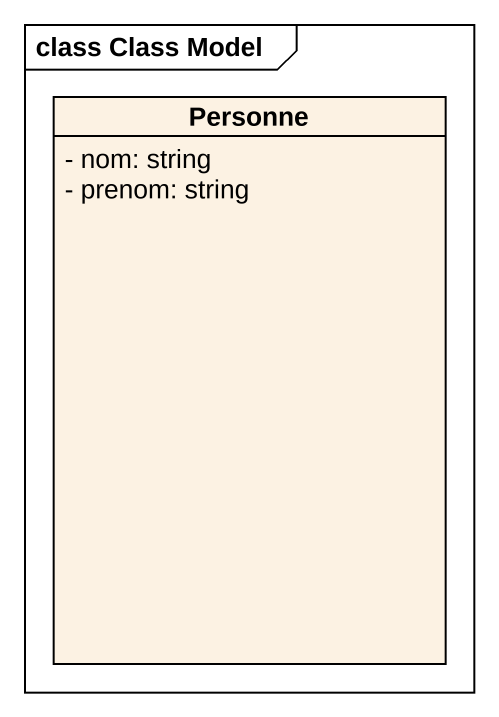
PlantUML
@startuml
mainframe class Class Model
hide circle
hide empty members
skinparam classAttributeIconSize 0
class Personne {
  - nom: string
  - prenom: string
}
@enduml
